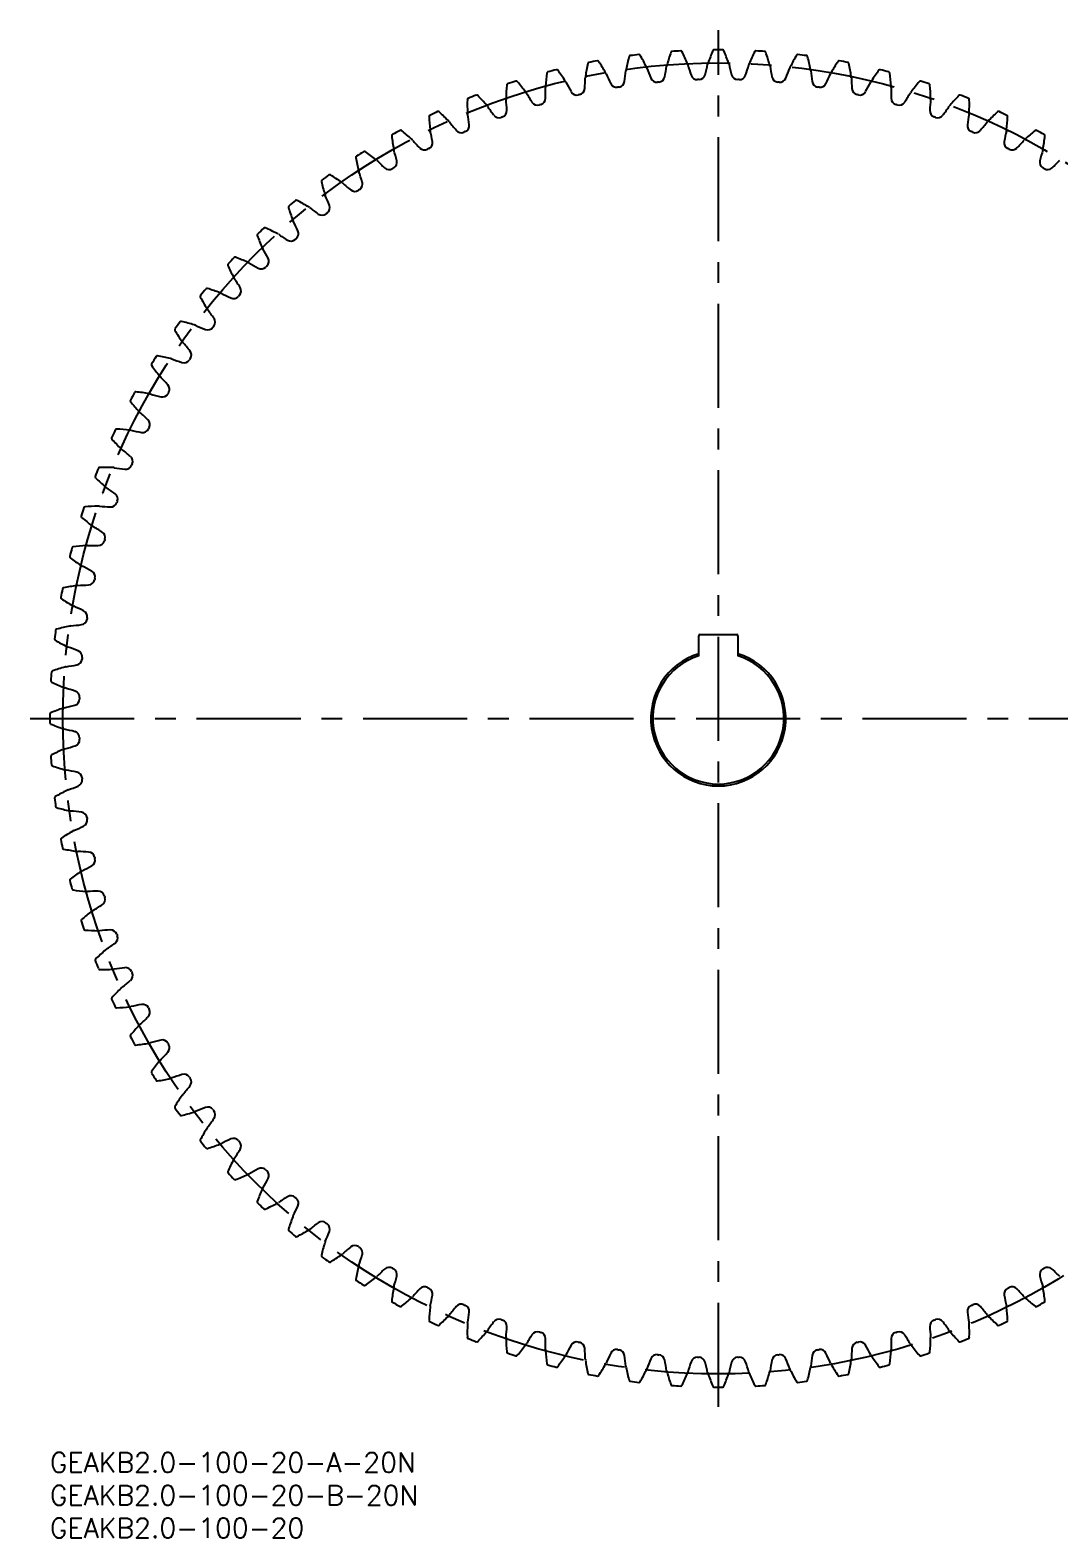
# Model space of a CAD drawing. Extents: x -3 to 301, y -13 to 229.
# Drawn here: x -3 to 154.1, y -13 to 217 of the extents above; entities that cross this region are included whole.
import ezdxf

# ---------------------------------------------------------------- set-up
doc = ezdxf.new("R2010")
doc.units = 0
doc.header["$LTSCALE"] = 0.5
doc.linetypes.add('CENTER', pattern=[50.8, 31.75, -6.35, 6.35, -6.35])
for name, color, linetype in [('MSM_CENTER', 1, 'CENTER'), ('MSM_CONTINUOUS', 7, 'CONTINUOUS'), ('MSM_PART_NUMBER', 7, 'CONTINUOUS')]:
    doc.layers.add(name, color=color, linetype=linetype)
doc.styles.get("Standard").update_dxf_attribs({"font": 'txt.shx', "height": 1, "bigfont": 'bigfont.shx'})

# ---------------------------------------------------------------- blocks, each defined once
blk = doc.blocks.new('*U3')
at = {"layer": 'MSM_PART_NUMBER'}
blk.add_text('GEAKB2.0-100-20-B-20N', height=3, dxfattribs=at).set_placement((0, -8))
blk = doc.blocks.new('*U4')
at = {"layer": 'MSM_PART_NUMBER'}
blk.add_text('GEAKB2.0-100-20-A-20N', height=3, dxfattribs=at).set_placement((0, -3))
blk = doc.blocks.new('*U5')
at = {"layer": 'MSM_PART_NUMBER'}
blk.add_text('GEAKB2.0-100-20', height=3, dxfattribs=at).set_placement((0, -13))

msp = doc.modelspace()

# ---------------------------------------------------------------- linework, layer by layer
at = {"layer": 'MSM_CENTER'}
for p, q in [((102, 7), (102, 217)), ((-3, 112), (207, 112))]:
    msp.add_line(p, q, dxfattribs=at)
msp.add_circle((102, 112), 100, dxfattribs=at)
at = {"layer": 'MSM_CONTINUOUS'}
for p, q in [((99, 121.54), (99, 124.6)), ((99.2, 124.8), (104.8, 124.8)), ((105, 124.6), (105, 121.54))]:
    msp.add_line(p, q, dxfattribs=at)
for centre, radius, start, end in [((101.33, 213.8), 0.2, 90.3765, 157.4292), ((102, 112), 102, 89.6241, 90.3759), ((102.67, 213.8), 0.2, 22.5708, 89.624), ((114.71, 205.11), 33.33, 168.2292, 171.7), ((82.27, 211.87), 0.2, 101.1765, 168.2292), ((102, 112), 102, 100.4241, 101.1759), ((83.58, 212.12), 0.2, 33.3708, 100.4241), ((55.91, 193.89), 33.33, 29.9, 33.3708), ((120.53, 204.13), 33.33, 164.6292, 168.1), ((88.58, 212.91), 0.2, 97.5759, 164.6292), ((102, 112), 102, 96.8241, 97.5759), ((89.9, 213.08), 0.2, 29.7708, 96.8241), ((61.14, 196.63), 33.33, 26.3, 29.7708), ((95.76, 211.25), 1.66, 164.5, 171.1026), ((126.28, 202.78), 33.33, 161.0292, 164.5), ((94.94, 213.55), 0.2, 93.9765, 161.0292), ((102, 112), 102, 93.2241, 93.9759), ((96.27, 213.64), 0.2, 26.1708, 93.224), ((66.54, 199.03), 33.33, 22.7, 26.1708), ((95.76, 211.25), 1.66, 16.0974, 22.7001), ((135.78, 222.8), 40, 196.0974, 198.4638), ((61.32, 220.46), 40, 345.1362, 347.5026), ((102, 211.44), 1.66, 160.9, 167.5026), ((131.93, 201.08), 33.33, 157.4292, 160.9), ((72.07, 201.08), 33.33, 19.1, 22.5708), ((102, 211.44), 1.66, 12.4974, 19.1001), ((142.68, 220.46), 40, 192.4974, 194.8638), ((68.22, 222.8), 40, 341.5362, 343.9026), ((108.24, 211.25), 1.66, 157.3, 163.9026), ((137.46, 199.03), 33.33, 153.8292, 157.3), ((107.73, 213.64), 0.2, 86.7765, 153.8292), ((102, 112), 102, 86.0241, 86.7759), ((109.06, 213.55), 0.2, 18.9708, 86.0241), ((77.72, 202.78), 33.33, 15.5, 18.9708), ((108.24, 211.25), 1.66, 8.8974, 15.5001), ((142.86, 196.63), 33.33, 150.2292, 153.7), ((114.1, 213.08), 0.2, 83.1765, 150.2292), ((102, 112), 102, 82.4241, 83.1759), ((115.42, 212.91), 0.2, 15.3708, 82.4241), ((83.47, 204.13), 33.33, 11.9, 15.3708), ((148.09, 193.89), 33.33, 146.6292, 150.1), ((120.42, 212.12), 0.2, 79.5765, 146.6292), ((102, 112), 102, 78.8241, 79.5759), ((121.73, 211.87), 0.2, 11.7708, 78.8241), ((89.29, 205.11), 33.33, 8.3, 11.7708), ((108.83, 205.72), 33.33, 171.8292, 175.3), ((76.04, 210.43), 0.2, 104.7759, 171.8292), ((102, 112), 102, 104.0241, 104.7759), ((77.33, 210.77), 0.2, 36.9708, 104.024), ((50.86, 190.84), 33.33, 33.5, 36.9708), ((41.72, 210.92), 40, 355.9362, 358.3026), ((83.37, 209.68), 1.66, 171.7, 178.3026), ((83.37, 209.68), 1.66, 23.2974, 29.9001), ((121.63, 226.16), 40, 203.2974, 205.6638), ((48.05, 214.51), 40, 352.3362, 354.7026), ((89.54, 210.66), 1.66, 168.1, 174.7026), ((89.54, 210.66), 1.66, 19.6974, 26.3001), ((128.76, 224.7), 40, 199.6974, 202.0638), ((92.62, 210.05), 1, 202.0638, 275.4663), ((92.84, 210.07), 1, 275.3337, 348.7362), ((54.59, 217.69), 40, 348.7362, 351.1026), ((98.79, 210.45), 1, 198.4638, 271.8663), ((102, 112), 97.5, 91.7337, 91.8663), ((99.02, 210.45), 1, 271.7337, 345.1362), ((104.98, 210.45), 1, 194.8638, 268.2663), ((102, 112), 97.5, 88.1337, 88.2663), ((105.21, 210.45), 1, 268.1338, 341.5362), ((149.41, 217.69), 40, 188.8974, 191.2638), ((111.16, 210.07), 1, 191.2638, 264.6663), ((111.38, 210.05), 1, 264.5338, 337.9362), ((75.24, 224.7), 40, 337.9362, 340.3026), ((114.46, 210.66), 1.66, 153.7, 160.3026), ((114.46, 210.66), 1.66, 5.2974, 11.9001), ((155.95, 214.51), 40, 185.2974, 187.6638), ((82.37, 226.16), 40, 334.3362, 336.7026), ((120.63, 209.68), 1.66, 150.0999, 156.7026), ((120.63, 209.68), 1.66, 1.6974, 8.3001), ((162.28, 210.92), 40, 181.6974, 184.0638), ((153.14, 190.84), 33.33, 143.0292, 146.5), ((126.67, 210.77), 0.2, 75.9759, 143.0292), ((102, 112), 102, 75.2241, 75.9759), ((127.96, 210.43), 0.2, 8.1708, 75.2241), ((95.17, 205.72), 33.33, 4.7, 8.1708), ((102, 112), 102, 111.2241, 111.9759), ((65.15, 206.9), 0.2, 44.1708, 111.2241), ((41.38, 183.81), 33.33, 40.7, 44.1708), ((102.94, 205.97), 33.33, 175.4292, 178.9), ((69.91, 208.61), 0.2, 108.3765, 175.4292), ((102, 112), 102, 107.6241, 108.3759), ((71.18, 209.02), 0.2, 40.5708, 107.624), ((46.01, 187.47), 33.33, 37.1, 40.5708), ((71.27, 206.58), 1.66, 30.4974, 37.1001), ((107.17, 227.72), 40, 210.4974, 212.8638), ((77.27, 208.32), 1.66, 175.3, 181.9026), ((35.63, 206.94), 40, 359.5362, 1.9026), ((77.27, 208.32), 1.66, 26.8974, 33.5001), ((114.42, 227.17), 40, 206.8974, 209.2638), ((80.4, 208.1), 1, 209.2638, 282.6663), ((102, 112), 97.5, 102.5337, 102.6663), ((80.62, 208.15), 1, 282.5337, 355.9362), ((86.48, 209.27), 1, 205.6638, 279.0663), ((102, 112), 97.5, 98.9337, 99.0663), ((86.7, 209.31), 1, 278.9337, 352.3362), ((102, 112), 97.5, 95.3337, 95.4663), ((102, 112), 97.5, 84.5337, 84.6663), ((117.3, 209.31), 1, 187.6638, 261.0663), ((102, 112), 97.5, 80.9337, 81.0663), ((117.52, 209.27), 1, 260.9337, 334.3362), ((123.38, 208.15), 1, 184.0638, 257.4663), ((102, 112), 97.5, 77.3337, 77.4663), ((123.6, 208.1), 1, 257.3338, 330.7362), ((89.58, 227.17), 40, 330.7362, 333.1026), ((126.73, 208.32), 1.66, 146.5, 153.1026), ((168.37, 206.94), 40, 178.0974, 180.4638), ((126.73, 208.32), 1.66, 358.0974, 4.7001), ((96.83, 227.72), 40, 327.1362, 329.5026), ((132.73, 206.58), 1.66, 142.9, 149.5026), ((157.99, 187.47), 33.33, 139.4292, 142.9), ((132.82, 209.02), 0.2, 72.3759, 139.4292), ((102, 112), 102, 71.6241, 72.3759), ((134.09, 208.61), 0.2, 4.5708, 71.6241), ((101.06, 205.97), 33.33, 1.1, 4.5708), ((162.62, 183.81), 33.33, 135.8292, 139.3), ((138.85, 206.9), 0.2, 68.7759, 135.8292), ((102, 112), 102, 68.0241, 68.7759), ((63.9, 206.4), 0.2, 111.9759, 179.0292), ((97.03, 205.84), 33.33, 179.0292, 182.5), ((65.39, 204.46), 1.66, 34.0974, 40.7001), ((99.89, 227.82), 40, 214.0974, 216.4638), ((68.74, 204.72), 1, 289.7337, 3.1362), ((71.27, 206.58), 1.66, 178.9, 185.5026), ((29.8, 202.58), 40, 3.1362, 5.5026), ((74.41, 206.56), 1, 212.8638, 286.2663), ((102, 112), 97.5, 106.1337, 106.2663), ((74.63, 206.62), 1, 286.1337, 359.5362), ((129.37, 206.62), 1, 180.4638, 253.8663), ((102, 112), 97.5, 73.7337, 73.8663), ((129.59, 206.56), 1, 253.7337, 327.1362), ((174.2, 202.58), 40, 174.4974, 176.8638), ((135.26, 204.72), 1, 176.8638, 250.2663), ((132.73, 206.58), 1.66, 354.4974, 1.1001), ((104.11, 227.82), 40, 323.5362, 325.9026), ((138.61, 204.46), 1.66, 139.3, 145.9026), ((140.1, 206.4), 0.2, 0.9708, 68.0241), ((106.97, 205.84), 33.33, 357.5, 0.9708), ((58.05, 203.83), 0.2, 115.5765, 182.6292), ((91.15, 205.34), 33.33, 182.6292, 186.1), ((102, 112), 102, 114.8241, 115.5759), ((59.26, 204.39), 0.2, 47.7708, 114.8241), ((36.99, 179.86), 33.33, 44.3, 47.7708), ((59.66, 201.98), 1.66, 37.6974, 44.3001), ((92.62, 227.46), 40, 217.6974, 220.0638), ((62.99, 202.44), 1, 293.3337, 6.7362), ((65.39, 204.46), 1.66, 182.5, 189.1026), ((24.25, 197.87), 40, 6.7362, 9.1026), ((68.53, 204.64), 1, 216.4638, 289.8663), ((102, 112), 97.5, 109.7337, 109.8663), ((102, 112), 97.5, 70.1337, 70.2663), ((135.47, 204.64), 1, 250.1338, 323.5362), ((141.01, 202.44), 1, 173.2638, 246.6663), ((179.75, 197.87), 40, 170.8974, 173.2638), ((138.61, 204.46), 1.66, 350.8974, 357.5001), ((111.38, 227.46), 40, 319.9362, 322.3026), ((144.34, 201.98), 1.66, 135.7, 142.3026), ((167.01, 179.86), 33.33, 132.2292, 135.7), ((144.74, 204.39), 0.2, 65.1759, 132.2292), ((102, 112), 102, 64.4241, 65.1759), ((112.85, 205.34), 33.33, 353.9, 357.3708), ((145.95, 203.83), 0.2, 357.3708, 64.4241), ((52.37, 200.88), 0.2, 119.1759, 186.2292), ((85.31, 204.48), 33.33, 186.2292, 189.7), ((102, 112), 102, 118.4241, 119.1759), ((53.54, 201.53), 0.2, 51.3708, 118.424), ((32.86, 175.64), 33.33, 47.9, 51.3708), ((54.09, 199.14), 1.66, 41.2974, 47.9001), ((85.39, 226.64), 40, 221.2974, 223.6638), ((59.66, 201.98), 1.66, 186.1, 192.7026), ((19.02, 192.82), 40, 10.3362, 12.7026), ((62.78, 202.35), 1, 220.0638, 293.4663), ((102, 112), 97.5, 113.3337, 113.4663), ((102, 112), 97.5, 66.5337, 66.6663), ((141.22, 202.35), 1, 246.5337, 319.9362), ((184.98, 192.82), 40, 167.2974, 169.6638), ((144.34, 201.98), 1.66, 347.2974, 353.9001), ((118.61, 226.64), 40, 316.3362, 318.7026), ((149.91, 199.14), 1.66, 132.1, 138.7026), ((171.14, 175.64), 33.33, 128.6292, 132.1), ((150.46, 201.53), 0.2, 61.5759, 128.6292), ((102, 112), 102, 60.8241, 61.5759), ((118.69, 204.48), 33.33, 350.3, 353.7708), ((151.63, 200.88), 0.2, 353.7708, 60.8241), ((102, 112), 102, 122.0241, 122.7759), ((48.02, 198.31), 0.2, 54.9708, 122.0241), ((29, 171.18), 33.33, 51.5, 54.9708), ((54.09, 199.14), 1.66, 189.7, 196.3026), ((14.11, 187.45), 40, 13.9362, 16.3026), ((57.18, 199.71), 1, 223.6638, 297.0663), ((102, 112), 97.5, 116.9337, 117.0663), ((57.38, 199.82), 1, 296.9337, 10.3362), ((146.62, 199.82), 1, 169.6638, 243.0663), ((102, 112), 97.5, 62.9337, 63.0663), ((146.82, 199.71), 1, 242.9337, 316.3362), ((189.89, 187.45), 40, 163.6974, 166.0638), ((149.91, 199.14), 1.66, 343.6974, 350.3001), ((46.89, 197.59), 0.2, 122.7759, 189.8292), ((79.54, 203.25), 33.33, 189.8292, 193.3), ((48.72, 195.96), 1.66, 193.3, 199.9026), ((48.72, 195.96), 1.66, 44.8974, 51.5001), ((78.23, 225.37), 40, 224.8974, 227.2638), ((51.76, 196.73), 1, 227.2638, 300.6663), ((102, 112), 97.5, 120.5337, 120.6663), ((51.96, 196.84), 1, 300.5337, 13.9362), ((152.04, 196.84), 1, 166.0638, 239.4663), ((102, 112), 97.5, 59.3337, 59.4663), ((152.24, 196.73), 1, 239.3337, 312.7362), ((125.77, 225.37), 40, 312.7362, 315.1026), ((41.62, 193.96), 0.2, 126.3759, 193.4292), ((73.85, 201.66), 33.33, 193.4292, 196.9), ((102, 112), 102, 125.6241, 126.3759), ((42.71, 194.75), 0.2, 58.5708, 125.6241), ((25.43, 166.48), 33.33, 55.1, 58.5708), ((43.55, 192.45), 1.66, 48.4974, 55.1001), ((71.16, 223.65), 40, 228.4974, 230.8638), ((9.54, 181.78), 40, 17.5362, 19.9026), ((46.73, 193.53), 1, 304.1337, 17.5362), ((102, 112), 102, 129.2241, 129.9759), ((37.63, 190.86), 0.2, 62.1708, 129.2241), ((22.16, 161.56), 33.33, 58.7, 62.1708), ((43.55, 192.45), 1.66, 196.9, 203.5026), ((5.34, 175.84), 40, 21.1362, 23.5026), ((46.54, 193.4), 1, 230.8638, 304.2663), ((102, 112), 97.5, 124.1337, 124.2663), ((36.6, 190.01), 0.2, 129.9759, 197.0292), ((68.28, 199.71), 33.33, 197.0292, 200.5), ((38.61, 188.62), 1.66, 52.0974, 58.7001), ((64.21, 221.5), 40, 232.0974, 234.4638), ((41.54, 189.76), 1, 234.4638, 307.8663), ((102, 112), 97.5, 127.7337, 127.8663), ((41.72, 189.9), 1, 307.7337, 21.1362), ((102, 112), 102, 132.8241, 133.5759), ((32.8, 186.66), 0.2, 65.7708, 132.8241), ((19.2, 156.45), 33.33, 62.3, 65.7708), ((38.61, 188.62), 1.66, 200.5, 207.1026), ((1.52, 169.64), 40, 24.7362, 27.1026), ((36.95, 185.96), 1, 311.3337, 24.7362), ((31.83, 185.75), 0.2, 133.5759, 200.6292), ((62.84, 197.42), 33.33, 200.6292, 204.1), ((33.93, 184.49), 1.66, 55.6974, 62.3001), ((57.41, 218.91), 40, 235.6974, 238.0638), ((36.78, 185.81), 1, 238.0638, 311.4663), ((102, 112), 97.5, 131.3337, 131.4663), ((102, 112), 102, 136.4241, 137.1759), ((28.25, 182.17), 0.2, 69.3708, 136.4241), ((16.58, 151.16), 33.33, 65.9, 69.3708), ((33.93, 184.49), 1.66, 204.1, 210.7026), ((-1.9, 163.22), 40, 28.3362, 30.7026), ((32.43, 181.73), 1, 314.9337, 28.3362), ((27.34, 181.2), 0.2, 137.1759, 204.2292), ((57.55, 194.8), 33.33, 204.2292, 207.7), ((29.51, 180.07), 1.66, 59.2974, 65.9001), ((50.78, 215.9), 40, 239.2974, 241.6638), ((32.27, 181.57), 1, 241.6638, 315.0663), ((102, 112), 97.5, 134.9337, 135.0663), ((102, 112), 102, 140.0241, 140.7759), ((23.99, 177.4), 0.2, 72.9708, 140.0241), ((14.29, 145.72), 33.33, 69.5, 72.9708), ((29.51, 180.07), 1.66, 207.7, 214.3026), ((-4.91, 156.59), 40, 31.9362, 34.3026), ((28.19, 177.22), 1, 318.5337, 31.9362), ((23.14, 176.37), 0.2, 140.7759, 207.8292), ((52.44, 191.84), 33.33, 207.8292, 211.3), ((25.38, 175.39), 1.66, 62.8974, 69.5001), ((44.36, 212.48), 40, 242.8974, 245.2638), ((28.04, 177.05), 1, 245.2638, 318.6663), ((102, 112), 97.5, 138.5337, 138.6663), ((20.04, 172.38), 0.2, 76.5708, 143.6241), ((12.34, 140.15), 33.33, 73.1, 76.5708), ((25.38, 175.39), 1.66, 211.3, 217.9026), ((-7.5, 149.79), 40, 35.5362, 37.9026), ((24.24, 172.46), 1, 322.1337, 35.5362), ((19.25, 171.29), 0.2, 144.3759, 211.4292), ((47.52, 188.57), 33.33, 211.4292, 214.9), ((102, 112), 102, 143.6241, 144.3759), ((21.55, 170.45), 1.66, 66.4974, 73.1001), ((38.16, 208.66), 40, 246.4974, 248.8638), ((24.1, 172.28), 1, 248.8638, 322.2663), ((102, 112), 97.5, 142.1337, 142.2663), ((21.55, 170.45), 1.66, 214.9, 221.5026), ((-9.65, 142.84), 40, 39.1362, 41.5026), ((20.6, 167.46), 1, 325.7337, 39.1362), ((15.69, 165.98), 0.2, 147.9759, 215.0292), ((102, 112), 102, 147.2241, 147.9759), ((42.82, 185), 33.33, 215.0292, 218.5), ((16.41, 167.11), 0.2, 80.1708, 147.2241), ((10.75, 134.46), 33.33, 76.7, 80.1708), ((18.04, 165.28), 1.66, 70.0974, 76.7001), ((32.22, 204.46), 40, 250.0974, 252.4638), ((20.47, 167.27), 1, 252.4638, 325.8663), ((102, 112), 97.5, 145.7337, 145.8663), ((18.04, 165.28), 1.66, 218.5, 225.1026), ((-11.37, 135.77), 40, 42.7362, 45.1026), ((102, 112), 102, 150.8241, 151.5759), ((13.12, 161.63), 0.2, 83.7708, 150.8241), ((9.52, 128.69), 33.33, 80.3, 83.7708), ((14.86, 159.91), 1.66, 73.6974, 80.3001), ((26.55, 199.89), 40, 253.6974, 256.0638), ((17.16, 162.04), 1, 256.0638, 329.4663), ((17.27, 162.24), 1, 329.3337, 42.7362), ((102, 112), 97.5, 149.3337, 149.4663), ((12.47, 160.46), 0.2, 151.5759, 218.6292), ((38.36, 181.14), 33.33, 218.6292, 222.1), ((14.86, 159.91), 1.66, 222.1, 228.7026), ((-12.64, 128.61), 40, 46.3362, 48.7026), ((14.29, 156.82), 1, 332.9337, 46.3362), ((9.61, 154.74), 0.2, 155.1759, 222.2292), ((102, 112), 102, 154.4241, 155.1759), ((34.14, 177.01), 33.33, 222.2292, 225.7), ((10.17, 155.95), 0.2, 87.3708, 154.4241), ((8.66, 122.85), 33.33, 83.9, 87.3708), ((12.02, 154.34), 1.66, 77.2974, 83.9001), ((21.18, 194.98), 40, 257.2974, 259.6638), ((14.18, 156.62), 1, 259.6638, 333.0663), ((102, 112), 97.5, 152.9337, 153.0663), ((12.02, 154.34), 1.66, 225.7, 232.3026), ((-13.46, 121.38), 40, 49.9362, 52.3026), ((11.65, 151.22), 1, 336.5337, 49.9362), ((102, 112), 102, 158.0241, 158.7759), ((7.6, 150.1), 0.2, 90.9708, 158.0241), ((8.16, 116.97), 33.33, 87.5, 90.9708), ((9.54, 148.61), 1.66, 80.8974, 87.5001), ((16.13, 189.75), 40, 260.8974, 263.2638), ((11.56, 151.01), 1, 263.2638, 336.6663), ((102, 112), 97.5, 156.5337, 156.6663), ((7.1, 148.85), 0.2, 158.7759, 225.8292), ((30.19, 172.62), 33.33, 225.8292, 229.3), ((9.54, 148.61), 1.66, 229.3, 235.9026), ((-13.82, 114.11), 40, 53.5362, 55.9026), ((9.28, 145.26), 1, 266.8638, 340.2663), ((9.36, 145.47), 1, 340.1337, 53.5362), ((102, 112), 97.5, 160.1337, 160.2663), ((4.98, 142.82), 0.2, 162.3759, 229.4292), ((102, 112), 102, 161.6241, 162.3759), ((26.53, 167.99), 33.33, 229.4292, 232.9), ((5.39, 144.09), 0.2, 94.5708, 161.6241), ((8.03, 111.06), 33.33, 91.1, 94.5708), ((7.42, 142.73), 1.66, 84.4974, 91.1001), ((11.42, 184.2), 40, 264.4974, 266.8638), ((7.42, 142.73), 1.66, 232.9, 239.5026), ((-13.72, 106.83), 40, 57.1362, 59.5026), ((7.44, 139.59), 1, 343.7337, 57.1362), ((102, 112), 102, 165.2241, 165.9759), ((3.57, 137.96), 0.2, 98.1708, 165.2241), ((8.28, 105.17), 33.33, 94.7, 98.1708), ((5.68, 136.73), 1.66, 88.0974, 94.7001), ((7.06, 178.37), 40, 268.0974, 270.4638), ((7.38, 139.37), 1, 270.4638, 343.8663), ((102, 112), 97.5, 163.7337, 163.8663), ((3.23, 136.67), 0.2, 165.9759, 233.0292), ((23.16, 163.14), 33.33, 233.0292, 236.5), ((5.68, 136.73), 1.66, 236.5, 243.1026), ((-13.17, 99.58), 40, 60.7362, 63.1026), ((5.9, 133.6), 1, 347.3337, 60.7362), ((102, 112), 102, 168.8241, 169.5759), ((2.13, 131.73), 0.2, 101.7708, 168.8241), ((8.89, 99.29), 33.33, 98.3, 101.7708), ((4.32, 130.63), 1.66, 91.6974, 98.3001), ((3.08, 172.28), 40, 271.6974, 274.0638), ((5.85, 133.38), 1, 274.0638, 347.4663), ((102, 112), 97.5, 167.3337, 167.4663), ((1.88, 130.42), 0.2, 169.5759, 236.6292), ((20.11, 158.09), 33.33, 236.6292, 240.1), ((4.32, 130.63), 1.66, 240.1, 246.7026), ((-12.16, 92.37), 40, 64.3362, 66.7026), ((4.69, 127.3), 1, 277.6638, 351.0663), ((4.73, 127.52), 1, 350.9337, 64.3362), ((102, 112), 97.5, 170.9337, 171.0663), ((102, 112), 102, 172.4241, 173.1759), ((1.09, 125.42), 0.2, 105.3708, 172.4241), ((9.87, 93.47), 33.33, 101.9, 105.3708), ((3.34, 124.46), 1.66, 95.2974, 101.9001), ((-0.51, 165.95), 40, 275.2974, 277.6638), ((99.2, 124.6), 0.2, 90, 180), ((104.8, 124.6), 0.2, 0, 90), ((0.92, 124.1), 0.2, 173.1759, 240.2292), ((17.37, 152.86), 33.33, 240.2292, 243.7), ((3.34, 124.46), 1.66, 243.7, 250.3026), ((-10.7, 85.24), 40, 67.9362, 70.3026), ((3.95, 121.38), 1, 354.5337, 67.9362), ((11.22, 87.72), 33.33, 105.5, 108.9708), ((2.75, 118.24), 1.66, 98.8974, 105.5001), ((-3.69, 159.41), 40, 278.8974, 281.2638), ((3.93, 121.16), 1, 281.2638, 354.6663), ((102, 112), 97.5, 174.5337, 174.6663), ((102, 112), 10.3, 106.9335, 73.0665), ((102, 112), 10, 107.4576, 72.5424), ((102, 112), 102, 176.0241, 176.7759), ((0.36, 117.73), 0.2, 176.7759, 243.8292), ((0.45, 119.06), 0.2, 108.9708, 176.0241), ((14.97, 147.46), 33.33, 243.8292, 247.3), ((2.75, 118.24), 1.66, 247.3, 253.9026), ((-8.8, 78.22), 40, 71.5362, 73.9026), ((3.55, 115.21), 1, 358.1337, 71.5362), ((102, 112), 97.5, 178.1337, 178.2663), ((0.2, 112.67), 0.2, 112.5708, 179.6241), ((12.92, 82.07), 33.33, 109.1, 112.5708), ((2.56, 112), 1.66, 102.4974, 109.1001), ((-6.46, 152.68), 40, 282.4974, 284.8638), ((3.55, 114.98), 1, 284.8638, 358.2663), ((102, 112), 102, 179.6241, 180.3759), ((0.2, 111.33), 0.2, 180.3759, 247.4292), ((12.92, 141.93), 33.33, 247.4292, 250.9), ((2.56, 112), 1.66, 250.9, 257.5026), ((-6.46, 71.32), 40, 75.1362, 77.5026), ((3.55, 109.02), 1, 1.7337, 75.1362), ((3.55, 108.79), 1, 288.4638, 1.8663), ((102, 112), 97.5, 181.7337, 181.8663), ((0.36, 106.27), 0.2, 116.1708, 183.2241), ((102, 112), 102, 183.2241, 183.9759), ((14.97, 76.54), 33.33, 112.7, 116.1708), ((2.75, 105.76), 1.66, 106.0974, 112.7001), ((-8.8, 145.78), 40, 286.0974, 288.4638), ((0.45, 104.94), 0.2, 183.9759, 251.0292), ((11.22, 136.28), 33.33, 251.0292, 254.5), ((2.75, 105.76), 1.66, 254.5, 261.1026), ((-3.69, 64.59), 40, 78.7362, 81.1026), ((3.93, 102.84), 1, 5.3337, 78.7362), ((-10.7, 138.76), 40, 289.6974, 292.0638), ((3.95, 102.62), 1, 292.0638, 5.4663), ((102, 112), 97.5, 185.3337, 185.4663), ((0.92, 99.9), 0.2, 119.7708, 186.8241), ((102, 112), 102, 186.8241, 187.5759), ((17.37, 71.14), 33.33, 116.3, 119.7708), ((3.34, 99.54), 1.66, 109.6974, 116.3001), ((1.09, 98.58), 0.2, 187.5759, 254.6292), ((9.87, 130.53), 33.33, 254.6292, 258.1), ((3.34, 99.54), 1.66, 258.1, 264.7026), ((-0.51, 58.05), 40, 82.3362, 84.7026), ((4.69, 96.7), 1, 8.9337, 82.3362), ((4.73, 96.48), 1, 295.6638, 9.0663), ((102, 112), 97.5, 188.9337, 189.0663), ((20.11, 65.91), 33.33, 119.9, 123.3708), ((4.32, 93.37), 1.66, 113.2974, 119.9001), ((-12.16, 131.63), 40, 293.2974, 295.6638), ((1.88, 93.58), 0.2, 123.3708, 190.4241), ((102, 112), 102, 190.4241, 191.1759), ((2.13, 92.27), 0.2, 191.1759, 258.2292), ((8.89, 124.71), 33.33, 258.2292, 261.7), ((4.32, 93.37), 1.66, 261.7, 268.3026), ((3.08, 51.72), 40, 85.9362, 88.3026), ((5.85, 90.62), 1, 12.5337, 85.9362), ((5.9, 90.4), 1, 299.2638, 12.6663), ((102, 112), 97.5, 192.5337, 192.6663), ((3.23, 87.33), 0.2, 126.9708, 194.0241), ((23.16, 60.86), 33.33, 123.5, 126.9708), ((5.68, 87.27), 1.66, 116.8974, 123.5001), ((-13.17, 124.42), 40, 296.8974, 299.2638), ((102, 112), 102, 194.0241, 194.7759), ((3.57, 86.04), 0.2, 194.7759, 261.8292), ((8.28, 118.83), 33.33, 261.8292, 265.3), ((5.68, 87.27), 1.66, 265.2999, 271.9026), ((7.06, 45.63), 40, 89.5362, 91.9026), ((7.38, 84.63), 1, 16.1337, 89.5362), ((-13.72, 117.17), 40, 300.4974, 302.8638), ((7.44, 84.41), 1, 302.8638, 16.2663), ((102, 112), 97.5, 196.1337, 196.2663), ((4.98, 81.18), 0.2, 130.5708, 197.6241), ((102, 112), 102, 197.6241, 198.3759), ((26.53, 56.01), 33.33, 127.1, 130.5708), ((7.42, 81.27), 1.66, 120.4974, 127.1001), ((5.39, 79.91), 0.2, 198.3759, 265.4292), ((8.03, 112.94), 33.33, 265.4292, 268.9), ((7.42, 81.27), 1.66, 268.8999, 275.5026), ((11.42, 39.8), 40, 93.1362, 95.5026), ((9.28, 78.74), 1, 19.7337, 93.1362), ((9.36, 78.53), 1, 306.4638, 19.8663), ((102, 112), 97.5, 199.7337, 199.8663), ((30.19, 51.38), 33.33, 130.7, 134.1708), ((9.54, 75.39), 1.66, 124.0974, 130.7001), ((-13.82, 109.89), 40, 304.0974, 306.4638), ((7.1, 75.15), 0.2, 134.1708, 201.2241), ((102, 112), 102, 201.2241, 201.9759), ((7.6, 73.9), 0.2, 201.9759, 269.0292), ((8.16, 107.03), 33.33, 269.0292, 272.5), ((9.54, 75.39), 1.66, 272.5, 279.1026), ((16.13, 34.25), 40, 96.7362, 99.1026), ((11.56, 72.99), 1, 23.3337, 96.7362), ((-13.46, 102.62), 40, 307.6974, 310.0638), ((11.65, 72.78), 1, 310.0638, 23.4663), ((102, 112), 97.5, 203.3337, 203.4663), ((9.61, 69.26), 0.2, 137.7708, 204.8241), ((102, 112), 102, 204.8241, 205.5759), ((34.14, 46.99), 33.33, 134.3, 137.7708), ((12.02, 69.66), 1.66, 127.6974, 134.3001), ((10.17, 68.05), 0.2, 205.5759, 272.6292), ((8.66, 101.15), 33.33, 272.6292, 276.1), ((12.02, 69.66), 1.66, 276.1, 282.7026), ((21.18, 29.02), 40, 100.3362, 102.7026), ((14.18, 67.38), 1, 26.9337, 100.3362), ((14.29, 67.18), 1, 313.6638, 27.0663), ((102, 112), 97.5, 206.9337, 207.0663), ((38.36, 42.86), 33.33, 137.9, 141.3708), ((14.86, 64.09), 1.66, 131.2974, 137.9001), ((-12.64, 95.39), 40, 311.2974, 313.6638), ((12.47, 63.54), 0.2, 141.3708, 208.4241), ((102, 112), 102, 208.4241, 209.1759), ((13.12, 62.37), 0.2, 209.1759, 276.2292), ((9.52, 95.31), 33.33, 276.2292, 279.7), ((14.86, 64.09), 1.66, 279.7, 286.3026), ((26.55, 24.11), 40, 103.9362, 106.3026), ((17.16, 61.96), 1, 30.5337, 103.9362), ((17.27, 61.76), 1, 317.2638, 30.6663), ((102, 112), 97.5, 210.5337, 210.6663), ((18.04, 58.72), 1.66, 134.8974, 141.5001), ((-11.37, 88.23), 40, 314.8974, 317.2638), ((15.69, 58.02), 0.2, 144.9708, 212.0241), ((102, 112), 102, 212.0241, 212.7759), ((42.82, 39), 33.33, 141.5, 144.9708), ((32.22, 19.54), 40, 107.5362, 109.9026), ((20.47, 56.73), 1, 34.1337, 107.5362), ((16.41, 56.89), 0.2, 212.7759, 279.8292), ((10.75, 89.54), 33.33, 279.8292, 283.3), ((18.04, 58.72), 1.66, 283.3, 289.9026), ((-9.65, 81.16), 40, 318.4974, 320.8638), ((102, 112), 97.5, 214.1337, 214.2663), ((20.6, 56.54), 1, 320.8638, 34.2663), ((47.52, 35.43), 33.33, 145.1, 148.5708), ((21.55, 53.55), 1.66, 138.4974, 145.1001), ((19.25, 52.71), 0.2, 148.5708, 215.6241), ((102, 112), 102, 215.6241, 216.3759), ((20.04, 51.62), 0.2, 216.3759, 283.4292), ((12.34, 83.85), 33.33, 283.4292, 286.9), ((21.55, 53.55), 1.66, 286.8999, 293.5026), ((38.16, 15.34), 40, 111.1362, 113.5026), ((24.1, 51.72), 1, 37.7337, 111.1362), ((-7.5, 74.21), 40, 322.0974, 324.4638), ((102, 112), 97.5, 217.7337, 217.8663), ((24.24, 51.54), 1, 324.4638, 37.8663), ((52.44, 32.16), 33.33, 148.7, 152.1708), ((25.38, 48.61), 1.66, 142.0974, 148.7001), ((23.14, 47.63), 0.2, 152.1708, 219.2241), ((102, 112), 102, 219.2241, 219.9759), ((23.99, 46.6), 0.2, 219.9759, 287.0292), ((14.29, 78.28), 33.33, 287.0292, 290.5), ((25.38, 48.61), 1.66, 290.5, 297.1026), ((44.36, 11.52), 40, 114.7362, 117.1026), ((28.04, 46.95), 1, 41.3337, 114.7362), ((-4.91, 67.41), 40, 325.6974, 328.0638), ((102, 112), 97.5, 221.3337, 221.4663), ((28.19, 46.78), 1, 328.0638, 41.4663), ((57.55, 29.2), 33.33, 152.3, 155.7708), ((29.51, 43.93), 1.66, 145.6974, 152.3001), ((27.34, 42.8), 0.2, 155.7708, 222.8241), ((102, 112), 102, 222.8241, 223.5759), ((28.25, 41.83), 0.2, 223.5759, 290.6292), ((16.58, 72.84), 33.33, 290.6292, 294.1), ((29.51, 43.93), 1.66, 294.1, 300.7026), ((50.78, 8.1), 40, 118.3362, 120.7026), ((32.27, 42.43), 1, 44.9337, 118.3362), ((-1.9, 60.78), 40, 329.2974, 331.6638), ((102, 112), 97.5, 224.9337, 225.0663), ((32.43, 42.27), 1, 331.6638, 45.0663), ((62.84, 26.58), 33.33, 155.9, 159.3708), ((33.93, 39.51), 1.66, 149.2974, 155.9001), ((36.78, 38.19), 1, 48.5337, 121.9362), ((31.83, 38.25), 0.2, 159.3708, 226.4241), ((102, 112), 102, 226.4241, 227.1759), ((32.8, 37.34), 0.2, 227.1759, 294.2292), ((19.2, 67.55), 33.33, 294.2292, 297.7), ((33.93, 39.51), 1.66, 297.7, 304.3026), ((57.41, 5.09), 40, 121.9362, 124.3026), ((1.52, 54.36), 40, 332.8974, 335.2638), ((102, 112), 97.5, 228.5337, 228.6663), ((36.95, 38.04), 1, 335.2638, 48.6663), ((68.28, 24.29), 33.33, 159.5, 162.9708), ((38.61, 35.38), 1.66, 152.8974, 159.5001), ((64.21, 2.5), 40, 125.5362, 127.9026), ((41.54, 34.24), 1, 52.1337, 125.5362), ((102, 112), 97.5, 232.1337, 232.2663), ((41.72, 34.1), 1, 338.8638, 52.2663), ((36.6, 33.99), 0.2, 162.9708, 230.0241), ((102, 112), 102, 230.0241, 230.7759), ((37.63, 33.14), 0.2, 230.7759, 297.8292), ((22.16, 62.44), 33.33, 297.8292, 301.3), ((38.61, 35.38), 1.66, 301.2999, 307.9026), ((43.55, 31.55), 1.66, 156.4974, 163.1001), ((5.34, 48.16), 40, 336.4974, 338.8638), ((41.62, 30.04), 0.2, 166.5708, 233.6241), ((73.85, 22.34), 33.33, 163.1, 166.5708), ((25.43, 57.52), 33.33, 301.4292, 304.9), ((43.55, 31.55), 1.66, 304.9, 311.5026), ((71.16, 0.35), 40, 129.1362, 131.5026), ((46.54, 30.6), 1, 55.7337, 129.1362), ((102, 112), 97.5, 235.7337, 235.8663), ((9.54, 42.22), 40, 340.0974, 342.4638), ((46.73, 30.47), 1, 342.4638, 55.8663), ((102, 112), 102, 233.6241, 234.3759), ((42.71, 29.25), 0.2, 234.3759, 301.4292), ((79.54, 20.75), 33.33, 166.7, 170.1708), ((48.72, 28.04), 1.66, 160.0974, 166.7001), ((78.23, -1.37), 40, 132.7362, 135.1026), ((51.76, 27.27), 1, 59.3337, 132.7362), ((102, 112), 97.5, 239.3337, 239.4663), ((51.96, 27.16), 1, 346.0638, 59.4663), ((152.04, 27.16), 1, 120.5337, 193.9362), ((102, 112), 97.5, 300.5337, 300.6663), ((152.24, 27.27), 1, 47.2638, 120.6663), ((125.77, -1.37), 40, 44.8974, 47.2638), ((46.89, 26.41), 0.2, 170.1708, 237.2241), ((102, 112), 102, 237.2241, 237.9759), ((48.02, 25.69), 0.2, 237.9759, 305.0292), ((29, 52.82), 33.33, 305.0292, 308.5), ((48.72, 28.04), 1.66, 308.5, 315.1026), ((54.09, 24.86), 1.66, 163.6974, 170.3001), ((14.11, 36.55), 40, 343.6974, 346.0638), ((189.89, 36.55), 40, 193.9362, 196.3026), ((149.91, 24.86), 1.66, 9.7, 16.3026), ((85.31, 19.52), 33.33, 170.3, 173.7708), ((52.37, 23.12), 0.2, 173.7708, 240.8241), ((32.86, 48.36), 33.33, 308.6292, 312.1), ((54.09, 24.86), 1.66, 312.1, 318.7026), ((85.39, -2.64), 40, 136.3362, 138.7026), ((57.18, 24.29), 1, 62.9337, 136.3362), ((102, 112), 97.5, 242.9337, 243.0663), ((57.38, 24.18), 1, 349.6638, 63.0663), ((19.02, 31.18), 40, 347.2974, 349.6638), ((146.62, 24.18), 1, 116.9337, 190.3362), ((184.98, 31.18), 40, 190.3362, 192.7026), ((102, 112), 97.5, 296.9337, 297.0663), ((146.82, 24.29), 1, 43.6638, 117.0663), ((118.61, -2.64), 40, 41.2974, 43.6638), ((149.91, 24.86), 1.66, 221.2974, 227.9001), ((171.14, 48.36), 33.33, 227.9, 231.3708), ((118.69, 19.52), 33.33, 6.2292, 9.7), ((151.63, 23.12), 0.2, 299.1759, 6.2292), ((102, 112), 102, 240.8241, 241.5759), ((53.54, 22.47), 0.2, 241.5759, 308.6292), ((91.15, 18.66), 33.33, 173.9, 177.3708), ((59.66, 22.02), 1.66, 167.2974, 173.9001), ((36.99, 44.14), 33.33, 312.2292, 315.7), ((59.66, 22.02), 1.66, 315.6999, 322.3026), ((92.62, -3.46), 40, 139.9362, 142.3026), ((62.78, 21.65), 1, 66.5337, 139.9362), ((102, 112), 97.5, 246.5337, 246.6663), ((62.99, 21.56), 1, 353.2638, 66.6663), ((24.25, 26.13), 40, 350.8974, 353.2638), ((141.01, 21.56), 1, 113.3337, 186.7362), ((179.75, 26.13), 40, 186.7362, 189.1026), ((102, 112), 97.5, 293.3337, 293.4663), ((141.22, 21.65), 1, 40.0638, 113.4663), ((111.38, -3.46), 40, 37.6974, 40.0638), ((144.34, 22.02), 1.66, 217.6974, 224.3001), ((167.01, 44.14), 33.33, 224.3, 227.7708), ((144.34, 22.02), 1.66, 6.1, 12.7026), ((112.85, 18.66), 33.33, 2.6292, 6.1), ((150.46, 22.47), 0.2, 231.3708, 298.4241), ((102, 112), 102, 298.4241, 299.1759), ((58.05, 20.17), 0.2, 177.3708, 244.4241), ((102, 112), 102, 244.4241, 245.1759), ((59.26, 19.61), 0.2, 245.1759, 312.2292), ((97.03, 18.16), 33.33, 177.5, 180.9708), ((65.39, 19.54), 1.66, 170.8974, 177.5001), ((41.38, 40.19), 33.33, 315.8292, 319.3), ((65.39, 19.54), 1.66, 319.3, 325.9026), ((99.89, -3.82), 40, 143.5362, 145.9026), ((68.53, 19.36), 1, 70.1337, 143.5362), ((102, 112), 97.5, 250.1337, 250.2663), ((68.74, 19.28), 1, 356.8638, 70.2663), ((29.8, 21.42), 40, 354.4974, 356.8638), ((74.41, 17.44), 1, 73.7337, 147.1362), ((102, 112), 97.5, 253.7337, 253.8663), ((102, 112), 97.5, 286.1337, 286.2663), ((129.59, 17.44), 1, 32.8638, 106.2663), ((135.26, 19.28), 1, 109.7337, 183.1362), ((174.2, 21.42), 40, 183.1362, 185.5026), ((102, 112), 97.5, 289.7337, 289.8663), ((135.47, 19.36), 1, 36.4638, 109.8663), ((104.11, -3.82), 40, 34.0974, 36.4638), ((138.61, 19.54), 1.66, 214.0974, 220.7001), ((162.62, 40.19), 33.33, 220.7, 224.1708), ((138.61, 19.54), 1.66, 2.5, 9.1026), ((106.97, 18.16), 33.33, 359.0292, 2.5), ((144.74, 19.61), 0.2, 227.7708, 294.8241), ((102, 112), 102, 294.8241, 295.5759), ((145.95, 20.17), 0.2, 295.5759, 2.6292), ((63.9, 17.6), 0.2, 180.9708, 248.0241), ((102, 112), 102, 248.0241, 248.7759), ((65.15, 17.1), 0.2, 248.7759, 315.8292), ((71.27, 17.42), 1.66, 174.4974, 181.1001), ((102.94, 18.03), 33.33, 181.1, 184.5708), ((46.01, 36.53), 33.33, 319.4292, 322.9), ((71.27, 17.42), 1.66, 322.9, 329.5026), ((107.17, -3.72), 40, 147.1362, 149.5026), ((74.63, 17.38), 1, 0.4638, 73.8663), ((35.63, 17.06), 40, 358.0974, 0.4638), ((114.42, -3.17), 40, 150.7362, 153.1026), ((80.4, 15.9), 1, 77.3337, 150.7362), ((102, 112), 97.5, 257.3337, 257.4663), ((80.62, 15.85), 1, 4.0638, 77.4663), ((123.38, 15.85), 1, 102.5337, 175.9362), ((102, 112), 97.5, 282.5337, 282.6663), ((123.6, 15.9), 1, 29.2638, 102.6663), ((89.58, -3.17), 40, 26.8974, 29.2638), ((129.37, 17.38), 1, 106.1337, 179.5362), ((168.37, 17.06), 40, 179.5362, 181.9026), ((96.83, -3.72), 40, 30.4974, 32.8638), ((132.73, 17.42), 1.66, 210.4974, 217.1001), ((157.99, 36.53), 33.33, 217.1, 220.5708), ((101.06, 18.03), 33.33, 355.4292, 358.9), ((132.73, 17.42), 1.66, 358.9, 5.5026), ((138.85, 17.1), 0.2, 224.1708, 291.2241), ((102, 112), 102, 291.2241, 291.9759), ((140.1, 17.6), 0.2, 291.9759, 359.0292), ((69.91, 15.39), 0.2, 184.5708, 251.6241), ((102, 112), 102, 251.6241, 252.3759), ((71.18, 14.98), 0.2, 252.3759, 319.4292), ((77.27, 15.68), 1.66, 178.0974, 184.7001), ((108.83, 18.28), 33.33, 184.7, 188.1708), ((50.86, 33.16), 33.33, 323.0292, 326.5), ((77.27, 15.68), 1.66, 326.5, 333.1026), ((41.72, 13.08), 40, 1.6974, 4.0638), ((83.37, 14.32), 1.66, 181.6974, 188.3001), ((114.71, 18.89), 33.33, 188.3, 191.7708), ((121.63, -2.16), 40, 154.3362, 156.7026), ((86.48, 14.73), 1, 80.9337, 154.3362), ((102, 112), 97.5, 260.9337, 261.0663), ((86.7, 14.69), 1, 7.6638, 81.0663), ((48.05, 9.49), 40, 5.2974, 7.6638), ((128.76, -0.7), 40, 157.9362, 160.3026), ((92.62, 13.95), 1, 84.5337, 157.9362), ((102, 112), 97.5, 264.5337, 264.6663), ((92.84, 13.93), 1, 11.2638, 84.6663), ((54.59, 6.31), 40, 8.8974, 11.2638), ((135.78, 1.2), 40, 161.5362, 163.9026), ((98.79, 13.55), 1, 88.1337, 161.5362), ((102, 112), 97.5, 268.1337, 268.2663), ((99.02, 13.55), 1, 14.8638, 88.2663), ((61.32, 3.54), 40, 12.4974, 14.8638), ((142.68, 3.54), 40, 165.1362, 167.5026), ((104.98, 13.55), 1, 91.7337, 165.1362), ((102, 112), 97.5, 271.7337, 271.8663), ((105.21, 13.55), 1, 18.4638, 91.8663), ((68.22, 1.2), 40, 16.0974, 18.4638), ((149.41, 6.31), 40, 168.7362, 171.1026), ((111.16, 13.93), 1, 95.3337, 168.7362), ((102, 112), 97.5, 275.3337, 275.4663), ((111.38, 13.95), 1, 22.0638, 95.4663), ((75.24, -0.7), 40, 19.6974, 22.0638), ((155.95, 9.49), 40, 172.3362, 174.7026), ((117.3, 14.69), 1, 98.9337, 172.3362), ((102, 112), 97.5, 278.9337, 279.0663), ((117.52, 14.73), 1, 25.6638, 99.0663), ((82.37, -2.16), 40, 23.2974, 25.6638), ((89.29, 18.89), 33.33, 348.2292, 351.7), ((120.63, 14.32), 1.66, 351.7, 358.3026), ((162.28, 13.08), 40, 175.9362, 178.3026), ((126.73, 15.68), 1.66, 206.8974, 213.5001), ((153.14, 33.16), 33.33, 213.5, 216.9708), ((95.17, 18.28), 33.33, 351.8292, 355.3), ((126.73, 15.68), 1.66, 355.3, 1.9026), ((132.82, 14.98), 0.2, 220.5708, 287.6241), ((102, 112), 102, 287.6241, 288.3759), ((134.09, 15.39), 0.2, 288.3759, 355.4292), ((76.04, 13.57), 0.2, 188.1708, 255.2241), ((102, 112), 102, 255.2241, 255.9759), ((77.33, 13.23), 0.2, 255.9759, 323.0292), ((82.27, 12.13), 0.2, 191.7708, 258.8241), ((102, 112), 102, 258.8241, 259.5759), ((83.58, 11.88), 0.2, 259.5759, 326.6292), ((55.91, 30.11), 33.33, 326.6292, 330.1), ((83.37, 14.32), 1.66, 330.1, 336.7026), ((89.54, 13.34), 1.66, 185.2974, 191.9001), ((120.53, 19.87), 33.33, 191.9, 195.3708), ((61.14, 27.37), 33.33, 330.2292, 333.7), ((89.54, 13.34), 1.66, 333.7, 340.3026), ((95.76, 12.75), 1.66, 188.8974, 195.5001), ((126.28, 21.22), 33.33, 195.5, 198.9708), ((66.54, 24.97), 33.33, 333.8292, 337.3), ((95.76, 12.75), 1.66, 337.3, 343.9026), ((102, 12.56), 1.66, 192.4974, 199.1001), ((131.93, 22.92), 33.33, 199.1, 202.5708), ((72.07, 22.92), 33.33, 337.4292, 340.9), ((102, 12.56), 1.66, 340.9, 347.5026), ((108.24, 12.75), 1.66, 196.0974, 202.7001), ((137.46, 24.97), 33.33, 202.7, 206.1708), ((77.72, 21.22), 33.33, 341.0292, 344.5), ((108.24, 12.75), 1.66, 344.5, 351.1026), ((114.46, 13.34), 1.66, 199.6974, 206.3001), ((142.86, 27.37), 33.33, 206.3, 209.7708), ((83.47, 19.87), 33.33, 344.6292, 348.1), ((114.46, 13.34), 1.66, 348.1, 354.7026), ((120.63, 14.32), 1.66, 203.2974, 209.9001), ((148.09, 30.11), 33.33, 209.9, 213.3708), ((120.42, 11.88), 0.2, 213.3708, 280.4241), ((102, 112), 102, 280.4241, 281.1759), ((121.73, 12.13), 0.2, 281.1759, 348.2292), ((126.67, 13.23), 0.2, 216.9708, 284.0241), ((102, 112), 102, 284.0241, 284.7759), ((127.96, 13.57), 0.2, 284.7759, 351.8292), ((88.58, 11.09), 0.2, 195.3708, 262.4241), ((102, 112), 102, 262.4241, 263.1759), ((89.9, 10.92), 0.2, 263.1759, 330.2292), ((94.94, 10.45), 0.2, 198.9708, 266.0241), ((102, 112), 102, 266.0241, 266.7759), ((96.27, 10.36), 0.2, 266.7759, 333.8292), ((101.33, 10.2), 0.2, 202.5708, 269.6241), ((102, 112), 102, 269.6241, 270.3759), ((102.67, 10.2), 0.2, 270.3759, 337.4292), ((107.73, 10.36), 0.2, 206.1708, 273.2241), ((102, 112), 102, 273.2241, 273.9759), ((109.06, 10.45), 0.2, 273.9759, 341.0292), ((114.1, 10.92), 0.2, 209.7708, 276.8241), ((102, 112), 102, 276.8241, 277.5759), ((115.42, 11.09), 0.2, 277.5759, 344.6292)]:
    msp.add_arc(centre, radius, start, end, dxfattribs=at)

# ---------------------------------------------------------------- block references
for name in ['*U4', '*U3', '*U5']:
    msp.add_blockref(name, (0, 0), dxfattribs=at)

doc.saveas('drawing.dxf')
